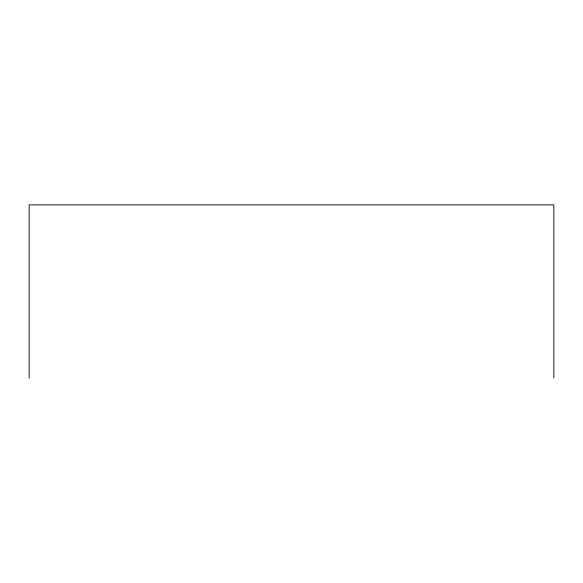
<?xml version="1.0" encoding="UTF-8"?>
<svg xmlns="http://www.w3.org/2000/svg" width="583" height="583" viewBox="0 0 583 583"><rect width="100%" height="100%" fill="white"/><g stroke="black" fill="none" stroke-linecap="round" stroke-linejoin="round"><path stroke-width="0.87" d="M553.85 378.119L553.85 204.881L29.15 204.881L29.15 378.119"/></g></svg>
